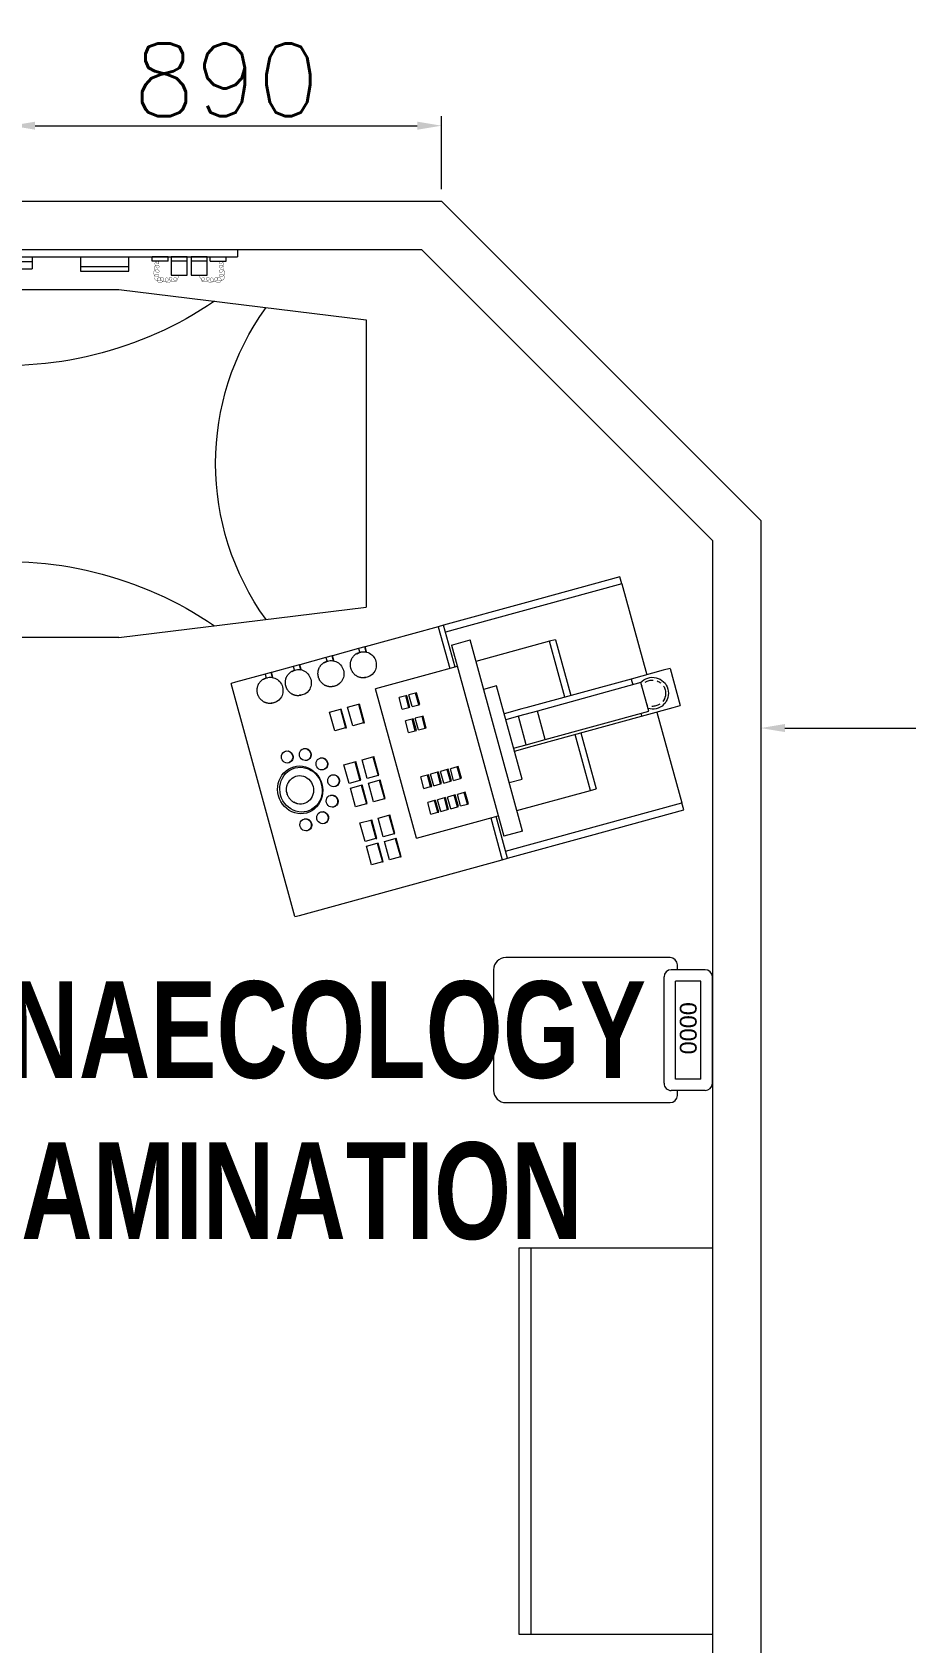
# Model space of a CAD drawing. Header units: millimetres. Extents: x -2143172 to 5255, y -610845 to 279739.
# Drawn here: x -1084864 to -1083057, y -587251 to -583918 of the extents above; entities that cross this region are included whole.
import ezdxf

# ---------------------------------------------------------------- set-up
doc = ezdxf.new("R2010")
doc.units = ezdxf.units.MM
doc.header["$LTSCALE"] = 30
doc.layers.get('0').update_dxf_attribs({"lineweight": 5})
doc.layers.get('Defpoints').update_dxf_attribs({"lineweight": 5})
for name, color, linetype, lineweight in [('72_EGR_BASE_TEXT', 7, 'Continuous', 5), ('dims.', 152, 'Continuous', 5), ('LOADING', 163, 'Continuous', 5), ('Walls', 32, 'Continuous', 5)]:
    doc.layers.add(name, color=color, linetype=linetype, lineweight=lineweight)
doc.styles.add('SIMPLEX', font='SIMPLEX.shx', dxfattribs={"height": 150})
doc.styles.get("Standard").update_dxf_attribs({"font": ''})
doc.styles.add('X3G_ENTITY_9EC9', font='swisscl.ttf', dxfattribs={"height": 0.2})
doc.styles.get('Standard').set_extended_font_data('@Arial Unicode MS')
doc.dimstyles.new('Buk', dxfattribs={"dimtxt": 150, "dimasz": 50, "dimexe": 20, "dimexo": 25, "dimgap": 20, "dimtad": 1, "dimdec": 0, "dimrnd": 5, "dimdsep": 46, "dimtxsty": 'SIMPLEX', "dimcen": 0, "dimdle": 20, "dimclrd": 256, "dimclre": 256, "dimclrt": 256, "dimadec": 0, "dimazin": 0, "dimtfac": 0.0075, "dimtdec": 0, "dimtmove": 1, "dimatfit": 2, "dimldrblk": 'ARCHTICK', "dimfxl": 1, "dimtolj": 1, "dimtzin": 0, "dimlwd": -1, "dimlwe": -1, "dimarcsym": 0})

# ---------------------------------------------------------------- blocks, each defined once
blk = doc.blocks.new('*D262')
at = {"layer": 'Defpoints', "color": 0, "transparency": 16777216}
for p in [(-1084017.4, -584111.9), (-1084907.9, -584268.1, 0.1), (-1084017.4, -584268.1, 0.1)]:
    blk.add_point(p, dxfattribs=at)
at = {"layer": 'dims.', "linetype": 'Continuous', "transparency": 16777216}
for p, q in [((-1084907.9, -584243.1), (-1084907.9, -584091.9)), ((-1084017.4, -584243.1), (-1084017.4, -584091.9))]:
    blk.add_line(p, q, dxfattribs=at)
at = {"layer": 'dims.', "transparency": 16777216}
blk.add_line((-1084857.9, -584111.9), (-1084067.4, -584111.9), dxfattribs=at)
for points in [[(-1084857.9, -584103.6), (-1084857.9, -584120.2), (-1084907.9, -584111.9)], [(-1084067.4, -584103.6), (-1084067.4, -584120.2), (-1084017.4, -584111.9)]]:
    blk.add_solid(points, dxfattribs=at)
at = {"layer": 'dims.', "transparency": 16777216, "insert": (-1084462.7, -584016.9), "char_height": 150, "attachment_point": 5, "style": 'SIMPLEX'}
blk.add_mtext('\\A1;890', dxfattribs=at)
blk = doc.blocks.new('_ArchTick')
at = {"color": 0, "linetype": 'ByBlock', "const_width": 0.15}
blk.add_lwpolyline([(-0.5, -0.5), (0.5, 0.5)], dxfattribs=at)
blk = doc.blocks.new('*D297')
at = {"layer": 'Defpoints', "color": 0, "transparency": 16777216}
for p in [(-1083357, -584928.6, 0.1), (-1081557, -584928.6, 0.1), (-1081557, -585358.3)]:
    blk.add_point(p, dxfattribs=at)
at = {"layer": 'dims.', "linetype": 'Continuous', "transparency": 16777216}
for p, q in [((-1083357, -584953.6), (-1083357, -585378.3)), ((-1081557, -584953.6), (-1081557, -585378.3))]:
    blk.add_line(p, q, dxfattribs=at)
at = {"layer": 'dims.', "transparency": 16777216}
blk.add_line((-1083307, -585358.3), (-1081607, -585358.3), dxfattribs=at)
for points in [[(-1083307, -585349.9), (-1083307, -585366.6), (-1083357, -585358.3)], [(-1081607, -585349.9), (-1081607, -585366.6), (-1081557, -585358.3)]]:
    blk.add_solid(points, dxfattribs=at)
at = {"layer": 'dims.', "transparency": 16777216, "insert": (-1082457, -585263.3), "char_height": 150, "attachment_point": 5, "style": 'SIMPLEX'}
blk.add_mtext('\\A1;1800', dxfattribs=at)
blk = doc.blocks.new('ME15657-P')
for p, q in [((0.04, 0.8841), (-0.04, 0.8841)), ((-0.04, 0.8691), (-0.04, 0.8841)), ((-0.04, 0.8009), (-0.04, 0.8691)), ((0.04, 0.8841), (0.04, 0.8691)), ((0.04, 0.8691), (0.04, 0.8009)), ((-0.25, 0.6341), (-0.25, 0.8341)), ((-0.25, 0.8341), (-0.235, 0.8341)), ((-0.04, 0.8341), (-0.235, 0.8341)), ((-0.235, 0.7741), (-0.235, 0.8341)), ((0.235, 0.8341), (0.04, 0.8341)), ((0.235, 0.8341), (0.235, 0.7741)), ((0.235, 0.8341), (0.25, 0.8341)), ((0.25, 0.8341), (0.25, 0.6341)), ((-0.04, 0.5746), (-0.04, 0.8009)), ((-0.0335, 0.8009), (-0.04, 0.8009)), ((-0.0335, 0.5963), (-0.0335, 0.8182)), ((-0.0335, 0.8182), (0.0275, 0.8182)), ((0.0275, 0.8182), (0.0275, 0.5963)), ((0.04, 0.8009), (0.0275, 0.8009)), ((0.04, 0.8009), (0.04, 0.5746)), ((-0.235, 0.5052), (-0.235, 0.7741)), ((0.235, 0.7741), (0.235, 0.5052)), ((-0.04, 0.671), (-0.16, 0.671)), ((-0.16, 0.6707), (-0.16, 0.671)), ((-0.16, 0.6587), (-0.16, 0.6707)), ((0.16, 0.671), (0.04, 0.671)), ((0.16, 0.671), (0.16, 0.6707)), ((0.16, 0.6707), (0.16, 0.6587)), ((-0.25, 0.4559), (-0.25, 0.6341)), ((-0.16, 0.5007), (-0.16, 0.6587)), ((-0.16, 0.6587), (-0.04, 0.6587)), ((0.04, 0.6587), (0.16, 0.6587)), ((0.16, 0.6587), (0.16, 0.5007)), ((0.25, 0.6341), (0.25, 0.4559)), ((-0.04, 0.5665), (-0.04, 0.5746)), ((-0.0335, 0.5553), (-0.0335, 0.5963)), ((-0.0335, 0.5963), (0.0275, 0.5963)), ((0.0275, 0.5963), (0.0275, 0.5553)), ((0.04, 0.5746), (0.04, 0.5665)), ((-0.04, 0.5283), (-0.04, 0.5665)), ((-0.0335, 0.5283), (-0.0335, 0.5553)), ((-0.0335, 0.5553), (0.0275, 0.5553)), ((0.0275, 0.5553), (0.0275, 0.5283)), ((0.04, 0.5665), (0.04, 0.5283)), ((-0.235, 0.4556), (-0.235, 0.5052)), ((-0.2039, 0.5007), (0.2061, 0.5007)), ((-0.2039, 0.5007), (-0.2039, 0.4607)), ((-0.1, 0.5007), (-0.1, 0.5283)), ((-0.1, 0.5283), (0.1, 0.5283)), ((0.1, 0.5283), (0.1, 0.5007)), ((0.2061, 0.4607), (0.2061, 0.5007)), ((0.235, 0.5052), (0.235, 0.4556)), ((-0.25, 0.4445), (-0.25, 0.4559)), ((-0.25, 0.4559), (-0.16, 0.4559)), ((-0.25, 0.0096), (-0.25, 0.4445)), ((-0.16, 0.4445), (-0.25, 0.4445)), ((0.2061, 0.4607), (-0.2039, 0.4607)), ((-0.16, 0.4191), (-0.16, 0.4606)), ((0.16, 0.4606), (0.16, 0.4191)), ((0.16, 0.4559), (0.25, 0.4559)), ((0.25, 0.4445), (0.16, 0.4445)), ((0.25, 0.4559), (0.25, 0.4445)), ((0.25, 0.4445), (0.25, 0.2877)), ((-0.16, 0.2855), (-0.16, 0.4191)), ((-0.12, 0.4055), (-0.12, 0.4076)), ((-0.12, 0.4076), (-0.095, 0.4076)), ((-0.12, 0.391), (-0.12, 0.4055)), ((-0.12, 0.4055), (-0.095, 0.4055)), ((-0.095, 0.4076), (-0.095, 0.4055)), ((-0.095, 0.4055), (-0.095, 0.391)), ((-0.065, 0.4055), (-0.065, 0.4076)), ((-0.065, 0.4076), (-0.04, 0.4076)), ((-0.065, 0.391), (-0.065, 0.4055)), ((-0.065, 0.4055), (-0.04, 0.4055)), ((-0.04, 0.4076), (-0.04, 0.4055)), ((-0.04, 0.4055), (-0.04, 0.391)), ((0.16, 0.4191), (0.16, 0.2855)), ((-0.12, 0.391), (-0.095, 0.391)), ((-0.12, 0.3843), (-0.12, 0.3864)), ((-0.12, 0.3864), (-0.095, 0.3864)), ((-0.12, 0.3698), (-0.12, 0.3843)), ((-0.12, 0.3843), (-0.095, 0.3843)), ((-0.12, 0.3698), (-0.095, 0.3698)), ((-0.095, 0.3864), (-0.095, 0.3843)), ((-0.095, 0.3843), (-0.095, 0.3698)), ((-0.065, 0.391), (-0.04, 0.391)), ((-0.065, 0.3843), (-0.065, 0.3864)), ((-0.065, 0.3864), (-0.04, 0.3864)), ((-0.065, 0.3698), (-0.065, 0.3843)), ((-0.065, 0.3843), (-0.04, 0.3843)), ((-0.065, 0.3698), (-0.04, 0.3698)), ((-0.04, 0.3864), (-0.04, 0.3843)), ((-0.04, 0.3843), (-0.04, 0.3698)), ((-0.12, 0.3631), (-0.12, 0.3652)), ((-0.12, 0.3652), (-0.095, 0.3652)), ((-0.12, 0.3486), (-0.12, 0.3631)), ((-0.12, 0.3631), (-0.095, 0.3631)), ((-0.12, 0.3486), (-0.095, 0.3486)), ((-0.12, 0.3418), (-0.12, 0.344)), ((-0.12, 0.344), (-0.095, 0.344)), ((-0.12, 0.3274), (-0.12, 0.3418)), ((-0.12, 0.3418), (-0.095, 0.3418)), ((-0.095, 0.3652), (-0.095, 0.3631)), ((-0.095, 0.3631), (-0.095, 0.3486)), ((-0.095, 0.344), (-0.095, 0.3418)), ((-0.095, 0.3418), (-0.095, 0.3274)), ((-0.065, 0.3631), (-0.065, 0.3652)), ((-0.065, 0.3652), (-0.04, 0.3652)), ((-0.065, 0.3486), (-0.065, 0.3631)), ((-0.065, 0.3631), (-0.04, 0.3631)), ((-0.065, 0.3486), (-0.04, 0.3486)), ((-0.065, 0.3418), (-0.065, 0.344)), ((-0.065, 0.344), (-0.04, 0.344)), ((-0.065, 0.3274), (-0.065, 0.3418)), ((-0.065, 0.3418), (-0.04, 0.3418)), ((-0.04, 0.3652), (-0.04, 0.3631)), ((-0.04, 0.3631), (-0.04, 0.3486)), ((-0.04, 0.344), (-0.04, 0.3418)), ((-0.04, 0.3418), (-0.04, 0.3274)), ((0.055, 0.3631), (0.055, 0.3652)), ((0.055, 0.3652), (0.08, 0.3652)), ((0.055, 0.3486), (0.055, 0.3631)), ((0.055, 0.3631), (0.08, 0.3631)), ((0.055, 0.3486), (0.08, 0.3486)), ((0.055, 0.3418), (0.055, 0.344)), ((0.055, 0.344), (0.08, 0.344)), ((0.055, 0.3274), (0.055, 0.3418)), ((0.055, 0.3418), (0.08, 0.3418)), ((0.08, 0.3652), (0.08, 0.3631)), ((0.08, 0.3631), (0.08, 0.3486)), ((0.08, 0.344), (0.08, 0.3418)), ((0.08, 0.3418), (0.08, 0.3274)), ((0.105, 0.3631), (0.105, 0.3652)), ((0.105, 0.3652), (0.13, 0.3652)), ((0.105, 0.3486), (0.105, 0.3631)), ((0.105, 0.3631), (0.13, 0.3631)), ((0.105, 0.3486), (0.13, 0.3486)), ((0.105, 0.3418), (0.105, 0.344)), ((0.105, 0.344), (0.13, 0.344)), ((0.105, 0.3274), (0.105, 0.3418)), ((0.105, 0.3418), (0.13, 0.3418)), ((0.13, 0.3652), (0.13, 0.3631)), ((0.13, 0.3631), (0.13, 0.3486)), ((0.13, 0.344), (0.13, 0.3418)), ((0.13, 0.3418), (0.13, 0.3274)), ((-0.12, 0.3274), (-0.095, 0.3274)), ((-0.065, 0.3274), (-0.04, 0.3274)), ((0.055, 0.3274), (0.08, 0.3274)), ((0.105, 0.3274), (0.13, 0.3274)), ((-0.16, 0.2855), (0.16, 0.2855)), ((0.1882, 0.276), (0.1882, 0.2729)), ((0.2372, 0.2879), (0.2394, 0.2877)), ((0.2381, 0.2867), (0.2394, 0.2868)), ((0.2394, 0.2877), (0.25, 0.2877)), ((0.2394, 0.2868), (0.25, 0.2868)), ((0.25, 0.2737), (0.2406, 0.2737)), ((0.2418, 0.2729), (0.2418, 0.276)), ((0.25, 0.2876), (0.25, 0.2867)), ((0.25, 0.2868), (0.25, 0.2737)), ((0.25, 0.2737), (0.25, 0.2177)), ((-0.1888, 0.2448), (-0.1488, 0.2448)), ((-0.1888, 0.243), (-0.1888, 0.2448)), ((-0.1488, 0.243), (-0.1888, 0.243)), ((-0.1888, 0.243), (-0.1888, 0.2196)), ((-0.1488, 0.243), (-0.1488, 0.2448)), ((-0.1488, 0.2196), (-0.1488, 0.243)), ((-0.1388, 0.2448), (-0.0988, 0.2448)), ((-0.1388, 0.243), (-0.1388, 0.2448)), ((-0.0988, 0.243), (-0.1388, 0.243)), ((-0.1388, 0.243), (-0.1388, 0.2196)), ((-0.0988, 0.243), (-0.0988, 0.2448)), ((-0.0988, 0.2196), (-0.0988, 0.243)), ((-0.0638, 0.2448), (-0.0238, 0.2448)), ((-0.0638, 0.243), (-0.0638, 0.2448)), ((-0.0238, 0.243), (-0.0638, 0.243)), ((-0.0638, 0.243), (-0.0638, 0.2196)), ((-0.0238, 0.243), (-0.0238, 0.2448)), ((-0.0238, 0.2196), (-0.0238, 0.243)), ((-0.0138, 0.2448), (0.0262, 0.2448)), ((-0.0138, 0.243), (-0.0138, 0.2448)), ((0.0262, 0.243), (-0.0138, 0.243)), ((-0.0138, 0.243), (-0.0138, 0.2196)), ((0.0262, 0.243), (0.0262, 0.2448)), ((0.0262, 0.2196), (0.0262, 0.243)), ((0.0988, 0.2448), (0.1388, 0.2448)), ((0.0988, 0.243), (0.0988, 0.2448)), ((0.1388, 0.243), (0.0988, 0.243)), ((0.0988, 0.243), (0.0988, 0.2196)), ((0.1388, 0.243), (0.1388, 0.2448)), ((0.1388, 0.2196), (0.1388, 0.243)), ((-0.1888, 0.2196), (-0.1488, 0.2196)), ((-0.1888, 0.206), (-0.1488, 0.206)), ((-0.1888, 0.2042), (-0.1888, 0.206)), ((-0.1488, 0.2042), (-0.1888, 0.2042)), ((-0.1888, 0.2042), (-0.1888, 0.1809)), ((-0.1488, 0.2042), (-0.1488, 0.206)), ((-0.1488, 0.1809), (-0.1488, 0.2042)), ((-0.1388, 0.2196), (-0.0988, 0.2196)), ((-0.1388, 0.206), (-0.0988, 0.206)), ((-0.1388, 0.2042), (-0.1388, 0.206)), ((-0.0988, 0.2042), (-0.1388, 0.2042)), ((-0.1388, 0.2042), (-0.1388, 0.1809)), ((-0.0988, 0.2042), (-0.0988, 0.206)), ((-0.0988, 0.1809), (-0.0988, 0.2042)), ((-0.0638, 0.2196), (-0.0238, 0.2196)), ((-0.0638, 0.206), (-0.0238, 0.206)), ((-0.0638, 0.2042), (-0.0638, 0.206)), ((-0.0238, 0.2042), (-0.0638, 0.2042)), ((-0.0638, 0.2042), (-0.0638, 0.1809)), ((-0.0238, 0.2042), (-0.0238, 0.206)), ((-0.0238, 0.1809), (-0.0238, 0.2042)), ((-0.0138, 0.2196), (0.0262, 0.2196)), ((-0.0138, 0.206), (0.0262, 0.206)), ((-0.0138, 0.2042), (-0.0138, 0.206)), ((0.0262, 0.2042), (-0.0138, 0.2042)), ((-0.0138, 0.2042), (-0.0138, 0.1809)), ((0.0262, 0.2042), (0.0262, 0.206)), ((0.0262, 0.1809), (0.0262, 0.2042)), ((0.0988, 0.2196), (0.1388, 0.2196)), ((0.0988, 0.206), (0.1388, 0.206)), ((0.0988, 0.2042), (0.0988, 0.206)), ((0.1388, 0.2042), (0.0988, 0.2042)), ((0.0988, 0.2042), (0.0988, 0.1809)), ((0.1388, 0.2042), (0.1388, 0.206)), ((0.1388, 0.1809), (0.1388, 0.2042)), ((0.1882, 0.2064), (0.1882, 0.2033)), ((0.2375, 0.2178), (0.2394, 0.2177)), ((0.2385, 0.2167), (0.2394, 0.2168)), ((0.2394, 0.2177), (0.25, 0.2177)), ((0.2394, 0.2168), (0.25, 0.2168)), ((0.25, 0.2037), (0.2406, 0.2037)), ((0.2418, 0.2033), (0.2418, 0.2064)), ((0.25, 0.2168), (0.25, 0.2037)), ((0.25, 0.2037), (0.25, 0.1476)), ((-0.1888, 0.1809), (-0.1488, 0.1809)), ((-0.1388, 0.1809), (-0.0988, 0.1809)), ((-0.0638, 0.1809), (-0.0238, 0.1809)), ((-0.0138, 0.1809), (0.0262, 0.1809)), ((0.0988, 0.1809), (0.1388, 0.1809)), ((-0.0525, 0.1379), (-0.0525, 0.1369)), ((-0.0275, 0.1369), (-0.0275, 0.1379)), ((-0.0125, 0.1519), (-0.0125, 0.1509)), ((0.0125, 0.1509), (0.0125, 0.1519)), ((0.0275, 0.1379), (0.0275, 0.1369)), ((0.0525, 0.1369), (0.0525, 0.1379)), ((0.1882, 0.1365), (0.1882, 0.1333)), ((0.2376, 0.1478), (0.2394, 0.1476)), ((0.2385, 0.1467), (0.2394, 0.1467)), ((0.2394, 0.1476), (0.25, 0.1476)), ((0.2394, 0.1467), (0.25, 0.1467)), ((0.25, 0.1336), (0.2406, 0.1336)), ((0.2418, 0.1333), (0.2418, 0.1365)), ((0.25, 0.1475), (0.25, 0.1466)), ((0.25, 0.1467), (0.25, 0.1336)), ((0.25, 0.1336), (0.25, 0.087)), ((-0.0803, 0.1099), (-0.0803, 0.1089)), ((-0.0553, 0.1089), (-0.0553, 0.1099)), ((0.0553, 0.1099), (0.0553, 0.1089)), ((0.0803, 0.1089), (0.0803, 0.1099)), ((-0.0853, 0.0726), (-0.0853, 0.0715)), ((-0.0603, 0.0715), (-0.0603, 0.0726)), ((0.0603, 0.0726), (0.0603, 0.0715)), ((0.0853, 0.0715), (0.0853, 0.0726)), ((0.1882, 0.0758), (0.1882, 0.0727)), ((0.2376, 0.0872), (0.2394, 0.087)), ((0.2385, 0.0861), (0.2394, 0.0861)), ((0.2394, 0.087), (0.25, 0.087)), ((0.2394, 0.0861), (0.25, 0.0861)), ((0.25, 0.073), (0.2406, 0.073)), ((0.2418, 0.0727), (0.2418, 0.0758)), ((0.25, 0.0869), (0.25, 0.086)), ((0.25, 0.0861), (0.25, 0.073)), ((0.25, 0.073), (0.25, 0.0096)), ((-0.25, 0), (-0.25, 0.0096)), ((-0.25, 0), (0.25, 0)), ((0.25, 0.0096), (0.25, 0))]:
    blk.add_line(p, q)
at = {"flags": 128}
for points in [[(0.1882, 0.2729), (0.1883, 0.2718), (0.1883, 0.2708), (0.1884, 0.2698), (0.1886, 0.2688), (0.1888, 0.2678), (0.189, 0.2668), (0.1893, 0.2658), (0.1896, 0.2648), (0.19, 0.2638), (0.1904, 0.2629), (0.1909, 0.262), (0.1913, 0.261), (0.1919, 0.2602), (0.1924, 0.2593), (0.193, 0.2584), (0.1936, 0.2576), (0.1943, 0.2568), (0.195, 0.256), (0.1957, 0.2553), (0.1965, 0.2546), (0.1973, 0.2539), (0.1981, 0.2532), (0.1989, 0.2526), (0.1998, 0.252), (0.2007, 0.2515), (0.2016, 0.251), (0.2025, 0.2505), (0.2035, 0.25), (0.2044, 0.2496), (0.2054, 0.2492), (0.2064, 0.2489), (0.2074, 0.2486), (0.2084, 0.2483), (0.2095, 0.2481), (0.2105, 0.2479), (0.2116, 0.2478), (0.2126, 0.2477), (0.2137, 0.2476), (0.2147, 0.2476), (0.215, 0.2476)], [(0.215, 0.2476), (0.2161, 0.2476), (0.2171, 0.2476), (0.2182, 0.2477), (0.2192, 0.2479), (0.2203, 0.248), (0.2213, 0.2483), (0.2223, 0.2485), (0.2233, 0.2488), (0.2243, 0.2491), (0.2253, 0.2495), (0.2263, 0.2499), (0.2272, 0.2503), (0.2282, 0.2508), (0.2291, 0.2513), (0.23, 0.2519), (0.2308, 0.2525), (0.2317, 0.2531), (0.2325, 0.2537), (0.2333, 0.2544), (0.2341, 0.2551), (0.2348, 0.2558), (0.2355, 0.2566), (0.2362, 0.2574), (0.2368, 0.2582), (0.2374, 0.2591), (0.238, 0.2599), (0.2385, 0.2608), (0.239, 0.2617), (0.2395, 0.2626), (0.2399, 0.2636), (0.2403, 0.2645), (0.2406, 0.2655), (0.2409, 0.2665), (0.2411, 0.2675), (0.2414, 0.2685), (0.2415, 0.2695), (0.2416, 0.2705), (0.2417, 0.2716), (0.2418, 0.2726), (0.2418, 0.2729)], [(0.1882, 0.2033), (0.1883, 0.2023), (0.1883, 0.2012), (0.1884, 0.2002), (0.1886, 0.1992), (0.1888, 0.1982), (0.189, 0.1972), (0.1893, 0.1962), (0.1896, 0.1952), (0.19, 0.1943), (0.1904, 0.1933), (0.1909, 0.1924), (0.1913, 0.1915), (0.1919, 0.1906), (0.1924, 0.1897), (0.193, 0.1889), (0.1936, 0.188), (0.1943, 0.1872), (0.195, 0.1865), (0.1957, 0.1857), (0.1965, 0.185), (0.1973, 0.1843), (0.1981, 0.1837), (0.1989, 0.183), (0.1998, 0.1825), (0.2007, 0.1819), (0.2016, 0.1814), (0.2025, 0.1809), (0.2035, 0.1804), (0.2044, 0.18), (0.2054, 0.1797), (0.2064, 0.1793), (0.2074, 0.179), (0.2084, 0.1787), (0.2095, 0.1785), (0.2105, 0.1783), (0.2116, 0.1782), (0.2126, 0.1781), (0.2137, 0.178), (0.2147, 0.178), (0.215, 0.178)], [(0.215, 0.178), (0.2161, 0.178), (0.2171, 0.178), (0.2182, 0.1781), (0.2192, 0.1783), (0.2203, 0.1785), (0.2213, 0.1787), (0.2223, 0.1789), (0.2233, 0.1792), (0.2243, 0.1796), (0.2253, 0.1799), (0.2263, 0.1803), (0.2272, 0.1808), (0.2282, 0.1812), (0.2291, 0.1818), (0.23, 0.1823), (0.2308, 0.1829), (0.2317, 0.1835), (0.2325, 0.1841), (0.2333, 0.1848), (0.2341, 0.1855), (0.2348, 0.1863), (0.2355, 0.187), (0.2362, 0.1878), (0.2368, 0.1886), (0.2374, 0.1895), (0.238, 0.1903), (0.2385, 0.1912), (0.239, 0.1921), (0.2395, 0.1931), (0.2399, 0.194), (0.2403, 0.195), (0.2406, 0.1959), (0.2409, 0.1969), (0.2411, 0.1979), (0.2414, 0.1989), (0.2415, 0.1999), (0.2416, 0.201), (0.2417, 0.202), (0.2418, 0.203), (0.2418, 0.2033)], [(0.1882, 0.1333), (0.1883, 0.1323), (0.1883, 0.1313), (0.1884, 0.1303), (0.1886, 0.1292), (0.1888, 0.1282), (0.189, 0.1272), (0.1893, 0.1262), (0.1896, 0.1253), (0.19, 0.1243), (0.1904, 0.1234), (0.1909, 0.1224), (0.1913, 0.1215), (0.1919, 0.1206), (0.1924, 0.1198), (0.193, 0.1189), (0.1936, 0.1181), (0.1943, 0.1173), (0.195, 0.1165), (0.1957, 0.1158), (0.1965, 0.1151), (0.1973, 0.1144), (0.1981, 0.1137), (0.1989, 0.1131), (0.1998, 0.1125), (0.2007, 0.112), (0.2016, 0.1114), (0.2025, 0.1109), (0.2035, 0.1105), (0.2044, 0.1101), (0.2054, 0.1097), (0.2064, 0.1094), (0.2074, 0.1091), (0.2084, 0.1088), (0.2095, 0.1086), (0.2105, 0.1084), (0.2116, 0.1082), (0.2126, 0.1081), (0.2137, 0.1081), (0.2147, 0.108), (0.215, 0.108)], [(0.215, 0.108), (0.2161, 0.108), (0.2171, 0.1081), (0.2182, 0.1082), (0.2192, 0.1083), (0.2203, 0.1085), (0.2213, 0.1087), (0.2223, 0.109), (0.2233, 0.1093), (0.2243, 0.1096), (0.2253, 0.11), (0.2263, 0.1104), (0.2272, 0.1108), (0.2282, 0.1113), (0.2291, 0.1118), (0.23, 0.1124), (0.2308, 0.1129), (0.2317, 0.1135), (0.2325, 0.1142), (0.2333, 0.1149), (0.2341, 0.1156), (0.2348, 0.1163), (0.2355, 0.1171), (0.2362, 0.1179), (0.2368, 0.1187), (0.2374, 0.1195), (0.238, 0.1204), (0.2385, 0.1213), (0.239, 0.1222), (0.2395, 0.1231), (0.2399, 0.1241), (0.2403, 0.125), (0.2406, 0.126), (0.2409, 0.127), (0.2411, 0.128), (0.2414, 0.129), (0.2415, 0.13), (0.2416, 0.131), (0.2417, 0.132), (0.2418, 0.1331), (0.2418, 0.1333)], [(-0.0266, 0.0675), (-0.026, 0.0664), (-0.0253, 0.0654), (-0.0246, 0.0644), (-0.0239, 0.0634), (-0.0231, 0.0624), (-0.0224, 0.0615), (-0.0215, 0.0606), (-0.0207, 0.0598), (-0.0198, 0.0589), (-0.0189, 0.0582), (-0.018, 0.0575), (-0.017, 0.0568), (-0.016, 0.0561), (-0.015, 0.0555), (-0.014, 0.055), (-0.013, 0.0544), (-0.0119, 0.054), (-0.0109, 0.0535), (-0.0098, 0.0531), (-0.0087, 0.0528), (-0.0076, 0.0525), (-0.0065, 0.0522), (-0.0054, 0.052), (-0.0043, 0.0518), (-0.0032, 0.0517), (-0.0021, 0.0516), (-0.001, 0.0515), (0, 0.0515)], [(0, 0.0515), (0.0011, 0.0515), (0.0022, 0.0516), (0.0034, 0.0517), (0.0045, 0.0518), (0.0056, 0.052), (0.0067, 0.0522), (0.0078, 0.0525), (0.0089, 0.0528), (0.0099, 0.0532), (0.011, 0.0536), (0.0121, 0.054), (0.0131, 0.0545), (0.0141, 0.055), (0.0152, 0.0556), (0.0161, 0.0562), (0.0171, 0.0569), (0.0181, 0.0575), (0.019, 0.0583), (0.0199, 0.059), (0.0208, 0.0599), (0.0216, 0.0607), (0.0225, 0.0616), (0.0232, 0.0625), (0.024, 0.0635), (0.0247, 0.0645), (0.0254, 0.0655), (0.026, 0.0666), (0.0266, 0.0675)], [(0.1882, 0.0727), (0.1883, 0.0717), (0.1883, 0.0706), (0.1884, 0.0696), (0.1886, 0.0686), (0.1888, 0.0676), (0.189, 0.0666), (0.1893, 0.0656), (0.1896, 0.0646), (0.19, 0.0637), (0.1904, 0.0627), (0.1909, 0.0618), (0.1913, 0.0609), (0.1919, 0.06), (0.1924, 0.0591), (0.193, 0.0583), (0.1936, 0.0574), (0.1943, 0.0566), (0.195, 0.0559), (0.1957, 0.0551), (0.1965, 0.0544), (0.1973, 0.0537), (0.1981, 0.0531), (0.1989, 0.0525), (0.1998, 0.0519), (0.2007, 0.0513), (0.2016, 0.0508), (0.2025, 0.0503), (0.2035, 0.0499), (0.2044, 0.0494), (0.2054, 0.0491), (0.2064, 0.0487), (0.2074, 0.0484), (0.2084, 0.0482), (0.2095, 0.0479), (0.2105, 0.0477), (0.2116, 0.0476), (0.2126, 0.0475), (0.2137, 0.0474), (0.2147, 0.0474), (0.215, 0.0474)], [(0.215, 0.0474), (0.2161, 0.0474), (0.2171, 0.0475), (0.2182, 0.0476), (0.2192, 0.0477), (0.2203, 0.0479), (0.2213, 0.0481), (0.2223, 0.0483), (0.2233, 0.0486), (0.2243, 0.049), (0.2253, 0.0493), (0.2263, 0.0497), (0.2272, 0.0502), (0.2282, 0.0507), (0.2291, 0.0512), (0.23, 0.0517), (0.2308, 0.0523), (0.2317, 0.0529), (0.2325, 0.0536), (0.2333, 0.0542), (0.2341, 0.0549), (0.2348, 0.0557), (0.2355, 0.0564), (0.2362, 0.0572), (0.2368, 0.058), (0.2374, 0.0589), (0.238, 0.0597), (0.2385, 0.0606), (0.239, 0.0615), (0.2395, 0.0625), (0.2399, 0.0634), (0.2403, 0.0644), (0.2406, 0.0653), (0.2409, 0.0663), (0.2411, 0.0673), (0.2414, 0.0683), (0.2415, 0.0693), (0.2416, 0.0704), (0.2417, 0.0714), (0.2418, 0.0724), (0.2418, 0.0727)]]:
    blk.add_lwpolyline(points, dxfattribs=at)
for radius, start, end in [(0.033, 90, 212.0544), (0.033, 327.3076, 90), (0.0272, 162, 198), (0.0272, 180, 198), (0.0272, 90, 144), (0.0272, 126, 144), (0.0272, 72, 90), (0.0272, 36, 54), (0.0272, 0, 18), (0.0272, 342, 18), (0.0272, 216, 221.6097), (0.0272, 318.3903, 324), (0.0272, 318.3903, 324)]:
    blk.add_arc((0, 0.8355), radius, start, end)
for centre, major_axis, start_param, end_param in [((0.215, 0.276), (0.0268, 0), 1.570796, 3.401412), ((0.215, 0.276), (0.0268, 0), 5.969026, 7.853982), ((0.215, 0.2064), (0.0268, 0), 1.570796, 3.401412), ((0.215, 0.2064), (0.0268, 0), 5.969026, 7.853982), ((-0.04, 0.1379), (0.0125, 0), 1.570796, 3.141593), ((-0.04, 0.1369), (0.0125, 0), 1.570796, 4.712389), ((-0.04, 0.1379), (0.0125, 0), 0, 1.570796), ((-0.04, 0.1369), (0.0125, 0), 4.712389, 7.853982), ((0, 0.1519), (0.0125, 0), 1.570796, 3.141593), ((0, 0.1509), (0.0125, 0), 1.570796, 4.712389), ((0, 0.1519), (0.0125, 0), 0, 1.570796), ((0, 0.1509), (0.0125, 0), 4.712389, 7.853982), ((0.04, 0.1379), (0.0125, 0), 1.570796, 3.141593), ((0.04, 0.1369), (0.0125, 0), 1.570796, 4.712389), ((0.04, 0.1379), (0.0125, 0), 0, 1.570796), ((0.04, 0.1369), (0.0125, 0), 4.712389, 7.853982), ((0.215, 0.1365), (0.0268, 0), 1.570796, 3.401412), ((0.215, 0.1365), (0.0268, 0), 5.969026, 7.853982), ((-0.0678, 0.1099), (0.0125, 0), 1.570796, 3.141593), ((-0.0678, 0.1089), (0.0125, 0), 1.570796, 4.712389), ((-0.0678, 0.1099), (0.0125, 0), 0, 1.570796), ((-0.0678, 0.1089), (0.0125, 0), 4.712389, 7.853982), ((0, 0.0797), (-0.0497, 0), 4.712389, 7.853982), ((0, 0.0815), (-0.0467, 0), 4.712389, 7.853982), ((0, 0.0797), (0.0296, 0), 1.570796, 3.926991), ((0, 0.0797), (0.0497, 0), 4.712389, 7.853982), ((0, 0.0815), (0.0467, 0), 4.712389, 7.853982), ((0, 0.0797), (0.0296, 0), 5.497787, 7.853982), ((0.0678, 0.1099), (0.0125, 0), 1.570796, 3.141593), ((0.0678, 0.1089), (0.0125, 0), 1.570796, 4.712389), ((0.0678, 0.1099), (0.0125, 0), 0, 1.570796), ((0.0678, 0.1089), (-0.0125, 0), 1.570796, 4.712389), ((0.215, 0.0758), (0.0268, 0), 1.570796, 3.401412), ((0.215, 0.0758), (0.0268, 0), 5.969026, 7.853982), ((-0.0728, 0.0726), (0.0125, 0), 1.570796, 3.141593), ((-0.0728, 0.0715), (0.0125, 0), 1.570796, 4.712389), ((-0.0728, 0.0726), (0.0125, 0), 0, 1.570796), ((-0.0728, 0.0715), (0.0125, 0), 4.712389, 7.853982), ((0.0728, 0.0726), (0.0125, 0), 1.570796, 3.141593), ((0.0728, 0.0715), (0.0125, 0), 1.570796, 4.712389), ((0.0728, 0.0726), (0.0125, 0), 0, 1.570796), ((0.0728, 0.0715), (0.0125, 0), 4.712389, 7.853982), ((0, 0.0797), (0.0296, 0), 4.624442, 4.652361), ((0, 0.0797), (0.0296, 0), 4.672724, 4.712389), ((0, 0.0797), (0.0296, 0), 4.712389, 4.752054), ((0, 0.0797), (0.0296, 0), 4.772417, 4.800336)]:
    blk.add_ellipse(centre, major_axis=major_axis, ratio=0.93358, start_param=start_param, end_param=end_param)
blk = doc.blocks.new('ME19011A-P')
for p, q in [((-0.425, 0), (0.425, 0)), ((-0.425, 0), (-0.425, -0.015)), ((0.425, 0), (0.425, -0.015)), ((-0.425, -0.015), (0.425, -0.015)), ((-0.3675, -0.0198), (-0.2325, -0.0198)), ((-0.3675, -0.0198), (-0.3675, -0.0399)), ((-0.36, -0.015), (-0.36, -0.0198)), ((-0.24, -0.015), (-0.24, -0.0198)), ((-0.2325, -0.0198), (-0.2325, -0.0399)), ((-0.15, -0.015), (-0.15, -0.04)), ((-0.15, -0.025), (0, -0.025)), ((-0.0402, -0.0312), (-0.0496, -0.0337)), ((-0.0376, -0.0409), (-0.0402, -0.0312)), ((0, -0.015), (0, -0.04)), ((0.1, -0.015), (0.1, -0.045)), ((0.2, -0.045), (0.2, -0.015)), ((0.2818, -0.015), (0.2484, -0.015)), ((0.2484, -0.0243), (0.2484, -0.015)), ((0.2818, -0.0243), (0.2484, -0.0243)), ((0.2818, -0.0243), (0.2818, -0.015)), ((0.3211, -0.015), (0.2877, -0.015)), ((0.2877, -0.015), (0.2877, -0.0531)), ((0.3211, -0.0243), (0.2877, -0.0243)), ((0.3211, -0.0531), (0.3211, -0.015)), ((0.3623, -0.015), (0.3289, -0.015)), ((0.3289, -0.015), (0.3289, -0.0531)), ((0.3623, -0.0243), (0.3289, -0.0243)), ((0.3623, -0.0531), (0.3623, -0.015)), ((0.3682, -0.0243), (0.3682, -0.015)), ((0.3682, -0.015), (0.4016, -0.015)), ((0.3682, -0.0243), (0.4016, -0.0243)), ((0.4016, -0.0243), (0.4016, -0.015)), ((-0.3675, -0.0399), (-0.2325, -0.0399)), ((-0.15, -0.04), (-0.1187, -0.04)), ((-0.0887, -0.04), (-0.0637, -0.04)), ((-0.0606, -0.0371), (-0.0787, -0.0432)), ((-0.0787, -0.0432), (-0.077, -0.0497)), ((-0.0582, -0.046), (-0.077, -0.0497)), ((-0.047, -0.0434), (-0.0376, -0.0409)), ((-0.0379, -0.04), (0, -0.04)), ((0.1, -0.035), (0.2, -0.035)), ((0.1, -0.045), (0.2, -0.045)), ((0.2877, -0.0531), (0.3211, -0.0531)), ((0.3289, -0.0531), (0.3623, -0.0531))]:
    blk.add_line(p, q)
at = {"color": 8, "const_width": 0.000601}
for points in [[(0.3044, -0.0531, -0.184574), (0.2977, -0.0636, -1.44364), (0.2961, -0.0581, -0.837915), (0.2969, -0.0664, -0.30536), (0.2839, -0.062, -1.584726), (0.2894, -0.0609, -0.253153), (0.2827, -0.0684, -0.874198), (0.2775, -0.0585, -0.915253), (0.2791, -0.0658, -0.223821), (0.2683, -0.0644, -1.703343), (0.272, -0.0597, -0.588962), (0.2621, -0.068, -0.717795), (0.2625, -0.0581, -0.983104), (0.2645, -0.0644, -0.326362), (0.2534, -0.0609, -0.758716), (0.2609, -0.0514, -0.906186), (0.2593, -0.0565, -0.189488), (0.2526, -0.0522, -0.7948), (0.2613, -0.0423, -1.223996), (0.2574, -0.047, -0.072149), (0.2534, -0.0403, -0.645886), (0.2609, -0.0324, -1.366917), (0.2574, -0.0371, -0.078415), (0.2542, -0.0308, -0.723006), (0.2613, -0.0256, -1.105484), (0.2582, -0.0292, -0.221197), (0.2566, -0.0243, -0.221197)], [(0.3456, -0.0531, 0.184574), (0.3523, -0.0636, 1.44364), (0.3539, -0.0581, 0.837915), (0.3531, -0.0664, 0.30536), (0.3661, -0.062, 1.584726), (0.3606, -0.0609, 0.253153), (0.3673, -0.0684, 0.874198), (0.3725, -0.0585, 0.915253), (0.3709, -0.0658, 0.223821), (0.3817, -0.0644, 1.703343), (0.378, -0.0597, 0.588962), (0.3879, -0.068, 0.717795), (0.3875, -0.0581, 0.983104), (0.3855, -0.0644, 0.326362), (0.3966, -0.0609, 0.758716), (0.3891, -0.0514, 0.906186), (0.3907, -0.0565, 0.189488), (0.3974, -0.0522, 0.7948), (0.3887, -0.0423, 1.223996), (0.3926, -0.047, 0.072149), (0.3966, -0.0403, 0.645886), (0.3891, -0.0324, 1.366917), (0.3926, -0.0371, 0.078415), (0.3958, -0.0308, 0.723006), (0.3887, -0.0256, 1.105484), (0.3918, -0.0292, 0.221197), (0.3934, -0.0243, 0.221197)]]:
    blk.add_lwpolyline(points, format="xyb", dxfattribs=at)
blk.add_lwpolyline([(-0.1187, -0.0482), (-0.0887, -0.0482), (-0.0887, -0.0382), (-0.1187, -0.0382)], close=True)
blk.add_circle((-0.0537, -0.04), 0.0075)
for centre, radius, start, end in [((-0.1037, -0.04), 0.01, 10.4593, 169.5407), ((-0.1037, -0.04), 0.0075, 14.0075, 165.9925), ((-0.0537, -0.04), 0.01, 45, 180)]:
    blk.add_arc(centre, radius, start, end)
blk = doc.blocks.new('M.44.57.64')
at = {"layer": 'LOADING', "xscale": 1000.000000000002, "yscale": 1000.000000000002, "zscale": 1000.000000000002, "rotation": 225.9999036123427}
blk.add_blockref('ME19011A-P', (-80806.9, 16720.7), dxfattribs=at)
blk = doc.blocks.new('GF21027-P')
at = {"color": 0}
for p, q in [((0.4, 0.4), (-0.4, 0.4)), ((-0.4, 0.4), (-0.4, 0)), ((0.4, 0), (0.4, 0.4)), ((-0.4, 0.025), (0.4, 0.025)), ((-0.4, 0), (0.4, 0))]:
    blk.add_line(p, q, dxfattribs=at)
blk = doc.blocks.new('HF13902-P')
at = {"color": 8}
for centre, radius, start, end in [((0, 1.0679), 0.5515, 234.1788, 305.8212), ((-0.9704, 0.0819), 0.7679, 353.3222, 34.2669), ((0.9704, 0.0819), 0.7679, 145.7331, 186.6778)]:
    blk.add_arc(centre, radius, start, end, dxfattribs=at)
at = {"layer": 'LOADING'}
for p, q in [((-0.36, 0.3161), (-0.2975, 0.8276)), ((0.2975, 0.8276), (-0.2975, 0.8276)), ((0.36, 0.3161), (0.2975, 0.8276)), ((-0.36, 0.3161), (-0.36, -0.6824)), ((0.36, -0.6824), (0.36, 0.3161))]:
    blk.add_line(p, q, dxfattribs=at)
blk = doc.blocks.new('HF13461A-P')
at = {"layer": 'LOADING'}
for p, q in [((0.0229, 0.4353), (0.0229, 0.3653)), ((0.2579, 0.4503), (0.0379, 0.4503)), ((0.2729, 0.4353), (0.2729, 0.3653)), ((0.2493, 0.4266), (0.0466, 0.4266)), ((0.0466, 0.4266), (0.0466, 0.3739)), ((0.2493, 0.4266), (0.2493, 0.3739)), ((0.0229, 0.3778), (0.0129, 0.3778)), ((0.2493, 0.3739), (0.0466, 0.3739)), ((0.2829, 0.3778), (0.2729, 0.3778)), ((-0.0021, 0.3628), (-0.0021, 0.0228)), ((0.2579, 0.3503), (0.0379, 0.3503)), ((0.2979, 0.0228), (0.2979, 0.3628)), ((0.0229, -0.0022), (0.2729, -0.0022))]:
    blk.add_line(p, q, dxfattribs=at)
for centre, radius, start, end in [((0.0379, 0.4353), 0.015, 90, 180), ((0.2579, 0.4353), 0.015, 0, 90), ((0.0129, 0.3628), 0.015, 90, 180), ((0.2829, 0.3628), 0.015, 0, 90), ((0.0379, 0.3653), 0.015, 180, 270), ((0.2579, 0.3653), 0.015, 270, 0), ((0.0229, 0.0228), 0.025, 180, 270), ((0.2729, 0.0228), 0.025, 270, 0)]:
    blk.add_arc(centre, radius, start, end, dxfattribs=at)
blk.add_text('0000', height=0.03477, dxfattribs=at).set_placement((0.0901, 0.3829))

msp = doc.modelspace()

# ---------------------------------------------------------------- linework, layer by layer
at = {"layer": 'Walls'}
for p, q in [((-1091157, -584268.1, 0.2), (-1084017.4, -584268.1, 0.2)), ((-1084017.4, -584268.1, 0.2), (-1083357, -584928.6, 0.2)), ((-1086957, -584368.1, 0.2), (-1084058.9, -584368.1, 0.2)), ((-1084058.9, -584368.1, 0.2), (-1083457, -584970, 0.2)), ((-1083357, -584928.6, 0.2), (-1083357, -587288.1, 0.2)), ((-1083457, -584970, 0.2), (-1083457, -587288.1, 0.2))]:
    msp.add_line(p, q, dxfattribs=at)

# ---------------------------------------------------------------- block references
at = {"layer": 'LOADING', "rotation": 134.0000963876573}
msp.add_blockref('M.44.57.64', (-1128969.7, -514625.4, 0.1), dxfattribs=at)
at = {"layer": 'LOADING'}
for name, p, xscale, yscale, zscale, rotation in [('HF13902-P', (-1085000.9, -584810.9, 0.1), -1000, 1000, 1000, 270), ('ME15657-P', (-1084386.6, -585507.3, 0.1), -999.9999999999999, 999.9999999999999, 999.9999999999999, 285.3413789688113)]:
    msp.add_blockref(name, p, dxfattribs=dict(at, xscale=xscale, yscale=yscale, zscale=zscale, rotation=rotation))
at = {"layer": 'LOADING', "lineweight": 0, "xscale": 1000, "yscale": 1000, "zscale": 1000, "rotation": 270}
msp.add_blockref('HF13461A-P', (-1083907.3, -585835.4, 0.1), dxfattribs=at)
at = {"layer": 'LOADING', "color": 1, "xscale": -1000, "yscale": 1000, "zscale": 1000, "rotation": 269.9999999790882}
msp.add_blockref('GF21027-P', (-1083857, -586834, 0.1), dxfattribs=at)

# ---------------------------------------------------------------- texts
at = {"layer": '72_EGR_BASE_TEXT', "insert": (-1085342.5, -585882.2, 0.2), "char_height": 200, "width": 3714.666, "attachment_point": 2, "style": 'X3G_ENTITY_9EC9'}
msp.add_mtext('{\\fSwis721 LtCn BT|b1|i0|c0|p34;OBSTETRICS AND GYNAECOLOGY CONSULTATION / EXAMINATION ROOM}', dxfattribs=at)

# ---------------------------------------------------------------- dimensions: what is measured, and where the dimension line sits
at = {"layer": 'dims.'}
for base, p1, p2, picture, middle in [((-1084017.4428, -584111.8884, 0.1045), (-1084907.9353, -584268.1243, 0.2089), (-1084017.4428, -584268.1243, 0.2089), '*D262', (-1084462.6891, -584016.8884, 0.1045)), ((-1081557, -585358.3, 0.1), (-1083357, -584928.6, 0.2), (-1081557, -584928.6, 0.2), '*D297', (-1082457, -585263.3, 0.1))]:
    dim = msp.add_linear_dim(base=base, p1=p1, p2=p2, dimstyle='Buk', dxfattribs=at)
    dim.commit()
    dim.dimension.update_dxf_attribs({"geometry": picture, "text_midpoint": middle})

doc.saveas('drawing.dxf')
